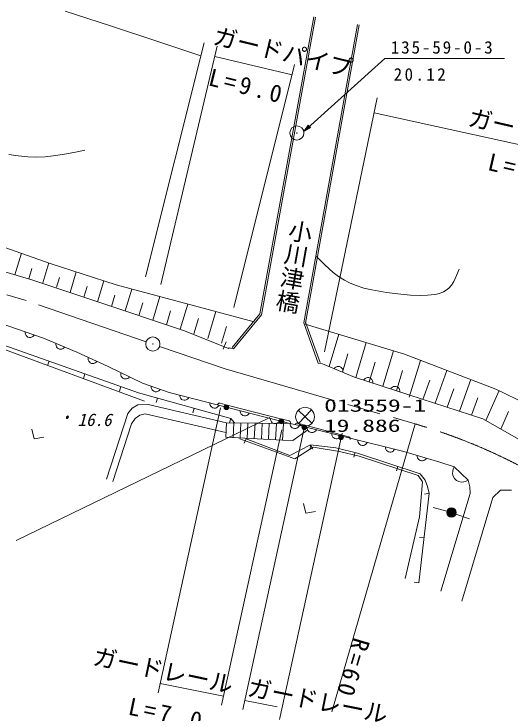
# Model space of a CAD drawing. Units: millimetres, scale not verified. Extents: x 40000 to 680000, y 20000 to 380000.
# Drawn here: x 441636 to 493997, y 259490 to 333216 of the extents above; entities that cross this region are included whole.
import ezdxf
from ezdxf.enums import TextEntityAlignment as Align

# ---------------------------------------------------------------- set-up
doc = ezdxf.new("R2010")
doc.units = ezdxf.units.MM
doc.header["$LTSCALE"] = 1000
doc.linetypes.add('CHAIN', pattern=[18.5, 12, -1.5, 3.5, -1.5])
doc.layers.add('S-SUV', color=7, linetype='Continuous', lineweight=13)
doc.styles.add('@ＭＳ ゴシック', font='')
doc.styles.add('ＭＳ ゴシック', font='')
doc.styles.get('@ＭＳ ゴシック').set_extended_font_data('@MS Gothic')
doc.styles.get('ＭＳ ゴシック').set_extended_font_data('MS Gothic')

# ---------------------------------------------------------------- blocks, each defined once
blk = doc.blocks.new('BUHIN1')
at = {"color": 7, "linetype": 'Continuous', "lineweight": 13}
for p, q in [((0, 995), (0, -995)), ((-995, 0), (995, 0))]:
    blk.add_line(p, q, dxfattribs=at)
blk.add_circle((0, 0), 995, dxfattribs=at)

msp = doc.modelspace()

# ---------------------------------------------------------------- linework, layer by layer
at = {"layer": 'S-SUV'}
for p, q in [((451824, 331961), (447055, 333508)), ((473271, 332923), (467586, 301580)), ((473468, 332888), (467773, 301493)), ((456599, 330387), (451824, 331961)), ((472215, 300647), (477892, 332098)), ((472412, 300611), (478089, 332062)), ((461362, 328805), (456599, 330387)), ((461703, 330167), (455524, 305494)), ((463097, 329837), (457131, 304690)), ((462833, 328726), (470994, 326790)), ((472251, 320865), (480795, 328535)), ((480795, 328535), (493410, 328535)), ((471251, 327902), (464839, 302267)), ((479981, 324382), (474399, 297588)), ((479651, 322797), (519411, 314023)), ((472683, 321505), (472251, 320865)), ((472308, 320916), (472688, 321472)), ((472934, 321226), (472683, 321505)), ((472688, 321472), (472901, 321234)), ((472251, 320865), (472934, 321226)), ((472901, 321234), (472309, 320917)), ((472365, 320967), (472686, 321432)), ((472861, 321237), (472365, 320967)), ((472421, 321017), (472684, 321392)), ((472822, 321239), (472421, 321017)), ((472478, 321069), (472682, 321352)), ((472782, 321241), (472478, 321069)), ((472534, 321119), (472680, 321313)), ((472742, 321243), (472534, 321119)), ((472591, 321170), (472677, 321273)), ((472690, 321259), (472591, 321170)), ((472703, 321245), (472591, 321170)), ((472677, 321273), (472703, 321245)), ((472680, 321313), (472742, 321243)), ((472682, 321352), (472782, 321241)), ((472684, 321392), (472822, 321239)), ((472686, 321432), (472861, 321237)), ((447179, 318461), (448144, 318645)), ((448144, 318645), (449118, 318846)), ((441111, 318393), (442093, 318243)), ((442093, 318243), (443090, 318152)), ((443090, 318152), (444009, 318128)), ((444009, 318128), (444924, 318164)), ((444924, 318164), (446053, 318282)), ((446053, 318282), (447179, 318461)), ((430813, 312074), (445449, 306911)), ((441734, 305707), (442418, 307980)), ((473572, 307633), (474436, 306773)), ((443615, 305148), (437091, 307068)), ((444672, 304846), (445308, 306961)), ((445449, 306911), (452441, 304641)), ((474436, 306773), (475332, 305966)), ((443203, 305276), (443528, 306355)), ((447563, 303830), (448219, 306012)), ((475332, 305966), (475906, 305525)), ((488361, 305622), (488635, 306309)), ((446141, 304415), (446440, 305411)), ((475906, 305525), (476518, 305130)), ((488055, 304989), (488361, 305622)), ((450265, 302929), (443615, 305148)), ((449016, 303346), (449360, 304491)), ((450469, 302862), (451132, 305066)), ((452441, 304641), (467003, 300735)), ((476518, 305130), (477113, 304825)), ((477113, 304825), (477746, 304567)), ((477746, 304567), (478558, 304313)), ((487546, 304306), (487820, 304623)), ((487820, 304623), (488055, 304989)), ((453375, 301895), (454069, 304204)), ((478558, 304313), (479394, 304115)), ((479394, 304115), (480943, 303850)), ((480943, 303850), (482474, 303649)), ((486077, 303645), (486536, 303750)), ((486536, 303750), (486962, 303908)), ((486962, 303908), (487269, 304081)), ((487269, 304081), (487546, 304306)), ((451922, 302378), (452282, 303575)), ((456280, 300929), (457027, 303411)), ((482474, 303649), (483489, 303559)), ((483489, 303559), (484522, 303529)), ((484522, 303529), (485296, 303556)), ((485296, 303556), (486077, 303645)), ((459632, 299814), (450265, 302929)), ((454828, 301412), (455229, 302747)), ((459186, 299962), (459985, 302617)), ((457733, 300446), (458176, 301918)), ((462092, 298996), (462943, 301824)), ((467586, 301580), (464661, 298024)), ((438913, 301017), (444771, 299017)), ((460639, 299479), (461124, 301089)), ((467773, 301493), (464815, 297897)), ((463545, 298513), (464071, 300260)), ((473759, 296380), (472215, 300647)), ((472383, 300512), (482846, 297325)), ((473947, 296448), (472403, 300715)), ((442832, 299558), (442833, 299679)), ((442857, 299446), (442832, 299558)), ((442914, 299311), (442857, 299446)), ((443780, 299356), (443705, 299260)), ((464297, 297921), (459632, 299814)), ((474912, 296028), (475932, 299431)), ((437784, 298874), (455407, 292371)), ((438970, 298843), (454764, 293268)), ((442998, 299218), (442914, 299311)), ((443098, 299147), (442998, 299218)), ((443245, 299097), (443098, 299147)), ((443367, 299092), (443245, 299097)), ((443491, 299113), (443367, 299092)), ((443616, 299187), (443491, 299113)), ((443705, 299260), (443616, 299187)), ((444771, 299017), (448284, 297538)), ((463735, 297852), (464035, 298629)), ((446057, 298351), (446067, 298472)), ((446074, 298238), (446057, 298351)), ((446121, 298099), (446074, 298238)), ((446199, 298001), (446121, 298099)), ((446294, 297923), (446199, 298001)), ((446437, 297863), (446294, 297923)), ((446559, 297850), (446437, 297863)), ((446684, 297862), (446559, 297850)), ((446814, 297927), (446684, 297862)), ((446907, 297993), (446814, 297927)), ((446988, 298084), (446907, 297993)), ((464297, 297921), (464337, 298002)), ((464815, 297897), (464337, 298002)), ((477706, 294874), (478810, 298554)), ((448284, 297538), (451583, 296022)), ((476308, 295446), (476887, 297377)), ((480569, 293947), (481688, 297678)), ((482846, 297325), (492499, 293654)), ((445335, 296596), (445169, 296125)), ((449465, 296869), (449479, 296989)), ((449479, 296755), (449465, 296869)), ((449521, 296614), (449479, 296755)), ((449596, 296514), (449521, 296614)), ((449688, 296433), (449596, 296514)), ((449829, 296368), (449688, 296433)), ((450208, 296420), (450076, 296360)), ((450303, 296483), (450208, 296420)), ((450388, 296571), (450303, 296483)), ((474201, 296324), (473759, 296380)), ((479138, 294410), (479766, 296506)), ((483364, 292794), (484531, 296685)), ((449951, 296351), (449829, 296368)), ((450076, 296360), (449951, 296351)), ((451583, 296022), (455187, 294276)), ((477587, 294912), (474201, 296324)), ((475432, 295811), (475514, 295901)), ((475514, 295901), (475606, 295968)), ((475606, 295968), (475736, 296033)), ((475736, 296033), (475861, 296046)), ((475861, 296046), (475983, 296033)), ((475983, 296033), (476126, 295974)), ((476126, 295974), (476221, 295896)), ((476221, 295896), (476299, 295798)), ((476299, 295798), (476347, 295659)), ((476347, 295659), (476365, 295546)), ((449132, 295256), (448966, 294785)), ((452918, 295247), (452935, 295367)), ((452930, 295133), (452918, 295247)), ((452969, 294992), (452930, 295133)), ((453042, 294890), (452969, 294992)), ((453835, 294931), (453748, 294845)), ((476365, 295546), (476355, 295426)), ((483332, 293052), (477587, 294912)), ((482000, 293483), (482642, 295623)), ((486084, 292153), (487321, 295623)), ((453133, 294807), (453042, 294890)), ((453272, 294739), (453133, 294807)), ((453393, 294720), (453272, 294739)), ((453518, 294726), (453393, 294720)), ((453652, 294783), (453518, 294726)), ((453748, 294845), (453652, 294783)), ((455187, 294276), (458020, 293305)), ((478547, 294601), (478621, 294699)), ((478621, 294699), (478708, 294773)), ((478708, 294773), (478832, 294848)), ((478832, 294848), (478955, 294871)), ((478955, 294871), (479078, 294868)), ((479078, 294868), (479225, 294821)), ((479225, 294821), (479326, 294751)), ((479326, 294751), (479412, 294660)), ((479412, 294660), (479471, 294526)), ((479471, 294526), (479498, 294414)), ((479498, 294414), (479499, 294293)), ((484799, 292573), (485523, 294603)), ((488654, 291312), (489847, 294662)), ((452929, 293916), (452762, 293444)), ((456128, 293831), (456130, 293952)), ((456154, 293720), (456128, 293831)), ((456210, 293584), (456154, 293720)), ((456295, 293492), (456210, 293584)), ((456395, 293420), (456295, 293492)), ((456913, 293460), (456787, 293386)), ((457001, 293532), (456913, 293460)), ((457076, 293628), (457001, 293532)), ((481420, 293671), (481493, 293769)), ((481493, 293769), (481580, 293843)), ((481580, 293843), (481704, 293918)), ((481704, 293918), (481828, 293941)), ((481828, 293941), (481950, 293938)), ((481950, 293938), (482098, 293891)), ((482098, 293891), (482199, 293821)), ((482199, 293821), (482285, 293730)), ((482285, 293730), (482344, 293596)), ((482344, 293596), (482371, 293484)), ((482371, 293484), (482371, 293363)), ((487369, 291733), (488057, 293664)), ((491439, 290326), (492840, 293488)), ((492499, 293654), (498701, 290631)), ((454764, 293268), (464530, 290568)), ((456541, 293370), (456395, 293420)), ((456664, 293365), (456541, 293370)), ((456769, 292714), (456636, 292232)), ((456787, 293386), (456664, 293365)), ((458020, 293305), (470772, 290019)), ((459137, 292898), (459130, 293019)), ((459171, 292789), (459137, 292898)), ((459238, 292658), (459171, 292789)), ((460098, 292769), (460031, 292668)), ((483332, 293052), (491120, 290506)), ((489938, 290892), (490591, 292724)), ((454096, 291639), (454708, 291983)), ((454708, 291983), (455797, 292021)), ((455797, 292021), (464083, 290092)), ((459330, 292572), (459238, 292658)), ((459435, 292509), (459330, 292572)), ((459585, 292470), (459435, 292509)), ((459707, 292475), (459585, 292470)), ((459829, 292506), (459707, 292475)), ((459948, 292588), (459829, 292506)), ((460031, 292668), (459948, 292588)), ((462325, 292077), (462318, 292197)), ((462359, 291967), (462325, 292077)), ((462426, 291836), (462359, 291967)), ((463093, 291978), (463109, 292021)), ((463109, 292021), (463136, 292067)), ((463136, 292067), (463175, 292109)), ((463175, 292109), (463211, 292133)), ((463211, 292133), (463258, 292155)), ((463258, 292155), (463308, 292165)), ((463308, 292165), (463353, 292166)), ((463353, 292166), (463397, 292158)), ((463397, 292158), (463639, 292097)), ((463639, 292097), (464123, 291973)), ((464123, 291973), (469923, 290493)), ((453656, 291066), (454096, 291639)), ((463430, 291668), (456870, 261609)), ((460650, 291641), (460516, 291159)), ((462518, 291751), (462426, 291836)), ((462623, 291688), (462518, 291751)), ((462773, 291649), (462623, 291688)), ((462895, 291654), (462773, 291649)), ((463017, 291684), (462895, 291654)), ((463136, 291767), (463017, 291684)), ((463219, 291846), (463136, 291767)), ((463286, 291948), (463219, 291846)), ((465513, 291255), (465506, 291376)), ((465547, 291146), (465513, 291255)), ((493012, 289436), (493841, 291306)), ((468629, 290660), (441866, 277702)), ((451399, 284170), (453656, 291066)), ((454038, 289996), (454440, 290550)), ((454440, 290550), (454917, 290894)), ((454917, 290894), (455472, 291046)), ((455472, 291046), (463992, 289075)), ((464530, 290568), (464397, 290086)), ((464530, 290568), (464906, 290107)), ((465614, 291015), (465547, 291146)), ((465706, 290930), (465614, 291015)), ((465811, 290866), (465706, 290930)), ((465961, 290828), (465811, 290866)), ((466083, 290832), (465961, 290828)), ((466205, 290863), (466083, 290832)), ((466324, 290946), (466205, 290863)), ((466407, 291025), (466324, 290946)), ((466474, 291127), (466407, 291025)), ((468701, 290434), (468694, 290555)), ((469923, 290493), (470408, 290369)), ((498915, 286100), (491120, 290506)), ((452068, 283902), (454038, 289996)), ((464009, 288568), (464083, 290092)), ((470772, 290019), (464083, 290092)), ((464758, 288532), (464833, 290084)), ((465506, 288496), (465583, 290076)), ((472344, 289862), (465798, 259867)), ((466255, 288459), (466333, 290068)), ((467004, 288423), (467083, 290059)), ((467752, 288387), (467832, 290051)), ((468501, 288351), (468582, 290043)), ((468735, 290325), (468701, 290434)), ((468802, 290194), (468735, 290325)), ((468894, 290108), (468802, 290194)), ((468999, 290045), (468894, 290108)), ((469149, 290006), (468999, 290045)), ((469271, 290011), (469149, 290006)), ((469249, 288315), (469332, 290035)), ((469393, 290042), (469271, 290011)), ((469512, 290124), (469393, 290042)), ((469595, 290204), (469512, 290124)), ((469662, 290305), (469595, 290204)), ((469998, 288279), (470082, 290027)), ((470408, 290369), (470650, 290307)), ((470650, 290307), (470697, 290290)), ((470697, 290290), (470737, 290267)), ((470737, 290267), (470775, 290231)), ((470772, 290019), (471772, 289813)), ((470775, 290231), (470804, 290193)), ((470796, 289897), (470782, 290017)), ((470835, 289789), (470796, 289897)), ((470804, 290193), (470825, 290145)), ((470825, 290145), (470838, 290098)), ((470837, 290045), (470830, 290003)), ((470908, 289662), (470835, 289789)), ((470838, 290098), (470837, 290045)), ((471314, 289880), (471331, 289923)), ((471331, 289923), (471358, 289969)), ((471358, 289969), (471398, 290010)), ((471398, 290010), (471434, 290034)), ((471434, 290034), (471481, 290055)), ((471481, 290055), (471532, 290065)), ((471532, 290065), (471577, 290064)), ((471577, 290064), (471620, 290056)), ((471620, 290056), (471861, 289992)), ((471762, 289815), (471699, 289710)), ((471772, 289813), (476969, 288498)), ((471861, 289992), (472344, 289862)), ((472344, 289862), (476224, 288823)), ((483984, 289979), (475184, 259606)), ((443538, 289412), (443773, 288408)), ((469898, 289356), (463557, 260302)), ((471004, 289581), (470908, 289662)), ((471112, 289523), (471004, 289581)), ((471082, 288228), (472665, 289356)), ((471263, 289492), (471112, 289523)), ((471386, 289502), (471263, 289492)), ((471505, 289539), (471386, 289502)), ((471621, 289627), (471505, 289539)), ((471699, 289710), (471621, 289627)), ((472595, 289486), (472586, 289607)), ((472629, 289377), (472595, 289486)), ((472696, 289246), (472629, 289377)), ((472788, 289161), (472696, 289246)), ((472894, 289098), (472788, 289161)), ((473044, 289060), (472894, 289098)), ((473166, 289066), (473044, 289060)), ((473288, 289097), (473166, 289066)), ((473407, 289180), (473288, 289097)), ((473489, 289260), (473407, 289180)), ((473556, 289362), (473489, 289260)), ((443773, 288408), (444789, 288585)), ((464009, 288568), (469998, 288279)), ((465477, 288395), (471285, 286287)), ((466128, 288425), (465951, 287957)), ((466128, 288425), (470770, 286665)), ((476261, 288991), (469671, 258797)), ((469998, 288279), (471082, 288228)), ((475193, 288829), (475185, 288949)), ((475227, 288719), (475193, 288829)), ((475295, 288589), (475227, 288719)), ((475387, 288504), (475295, 288589)), ((475492, 288441), (475387, 288504)), ((475643, 288403), (475492, 288441)), ((475765, 288408), (475643, 288403)), ((475886, 288439), (475765, 288408)), ((476005, 288523), (475886, 288439)), ((476088, 288602), (476005, 288523)), ((476155, 288704), (476088, 288602)), ((476224, 288823), (476707, 288693)), ((476707, 288693), (476949, 288629)), ((476949, 288629), (476996, 288611)), ((476969, 288498), (482784, 287062)), ((476996, 288611), (477036, 288587)), ((477036, 288587), (477073, 288551)), ((477073, 288551), (477101, 288513)), ((477101, 288513), (477122, 288464)), ((477122, 288464), (477134, 288417)), ((477133, 288364), (477126, 288322)), ((477134, 288417), (477133, 288364)), ((470770, 286665), (472952, 287763)), ((471285, 286287), (473233, 287531)), ((472952, 287763), (472892, 287267)), ((472952, 287763), (475596, 287444)), ((472952, 287763), (473177, 287316)), ((473233, 287531), (476010, 287083)), ((477946, 288138), (477937, 288259)), ((477981, 288029), (477946, 288138)), ((478049, 287899), (477981, 288029)), ((478142, 287814), (478049, 287899)), ((478247, 287752), (478142, 287814)), ((478398, 287715), (478247, 287752)), ((478520, 287721), (478398, 287715)), ((478642, 287753), (478520, 287721)), ((478760, 287837), (478642, 287753)), ((478842, 287917), (478760, 287837)), ((478908, 288019), (478842, 287917)), ((480854, 287420), (480845, 287541)), ((475596, 287444), (477889, 286901)), ((476010, 287083), (478075, 286571)), ((477636, 286961), (477520, 286475)), ((477889, 286901), (484514, 284733)), ((480888, 287311), (480854, 287420)), ((480957, 287181), (480888, 287311)), ((481049, 287096), (480957, 287181)), ((481155, 287034), (481049, 287096)), ((481305, 286997), (481155, 287034)), ((481428, 287003), (481305, 286997)), ((481549, 287035), (481428, 287003)), ((481668, 287119), (481549, 287035)), ((481749, 287199), (481668, 287119)), ((481816, 287301), (481749, 287199)), ((482784, 287062), (486590, 285964)), ((478075, 286571), (484299, 284526)), ((484211, 286531), (484207, 286651)), ((484242, 286420), (484211, 286531)), ((484305, 286288), (484242, 286420)), ((484394, 286199), (484305, 286288)), ((484497, 286133), (484394, 286199)), ((484646, 286090), (484497, 286133)), ((484769, 286091), (484646, 286090)), ((484891, 286119), (484769, 286091)), ((485013, 286198), (484891, 286119)), ((485097, 286275), (485013, 286198)), ((485168, 286374), (485097, 286275)), ((482164, 285502), (482009, 285027)), ((488100, 285455), (486590, 285964)), ((488100, 285455), (487992, 285232)), ((488100, 285455), (489572, 284038)), ((484514, 284733), (485024, 284063)), ((487943, 285004), (487930, 284704)), ((487930, 284704), (488007, 284460)), ((487992, 285232), (487943, 285004)), ((484299, 284526), (484746, 283887)), ((484746, 283887), (484455, 280180)), ((485024, 284063), (485278, 283394)), ((488007, 284460), (488127, 284238)), ((488127, 284238), (488355, 284019)), ((488355, 284019), (488581, 283908)), ((488581, 283908), (488828, 283840)), ((488828, 283840), (489127, 283864)), ((489127, 283864), (489350, 283926)), ((489350, 283926), (489572, 284038)), ((489572, 284038), (489753, 283335)), ((485278, 283394), (485469, 282630)), ((489753, 283335), (489805, 282627)), ((485469, 282630), (484382, 273233)), ((485455, 282686), (484970, 282565)), ((489805, 282627), (486707, 272348)), ((492165, 282207), (493005, 282993)), ((493005, 282993), (494153, 282993)), ((488909, 271272), (492165, 282207)), ((472199, 281584), (472434, 280579)), ((487336, 280768), (485894, 281181)), ((472434, 280579), (473450, 280756)), ((484455, 280180), (482920, 273669)), ((488288, 280465), (489704, 279969)), ((484929, 277960), (484432, 278018)), ((484382, 273233), (483886, 273290)), ((457083, 262586), (463766, 261260)), ((466005, 260815), (469421, 260137))]:
    msp.add_line(p, q, dxfattribs=at)
at = {"layer": 'S-SUV', "linetype": 'CHAIN'}
for p, q in [((392374, 317635), (442926, 302988)), ((455585, 298649), (442926, 302988)), ((463923, 295791), (457004, 298163)), ((463923, 295791), (483984, 289979))]:
    msp.add_line(p, q, dxfattribs=at)
at = {"layer": 'S-SUV'}
for centre, radius in [((471497, 320669), 746), ((471497, 320669), 22.5), ((456294, 298406), 746), ((456294, 298406), 22.5), ((464062, 291732), 249), ((464062, 291732), 220), ((464062, 291732), 191), ((464062, 291732), 161), ((464062, 291732), 132), ((464062, 291732), 97.5), ((464062, 291732), 67.5), ((464062, 291732), 38.7), ((464062, 291732), 7.5), ((469862, 290252), 249), ((469862, 290252), 220), ((469862, 290252), 191), ((469862, 290252), 161), ((469862, 290252), 132), ((469862, 290252), 97.5), ((469862, 290252), 67.5), ((469862, 290252), 38.7), ((469862, 290252), 7.5), ((472280, 289622), 249), ((472280, 289622), 220), ((472280, 289622), 191), ((472280, 289622), 161), ((472280, 289622), 132), ((472280, 289622), 97.5), ((472280, 289622), 67.5), ((472280, 289622), 38.7), ((472280, 289622), 7.5), ((476160, 288582), 249), ((476160, 288582), 220), ((476160, 288582), 191), ((476160, 288582), 161), ((476160, 288582), 132), ((476160, 288582), 97.5), ((476160, 288582), 67.5), ((476160, 288582), 38.7), ((476160, 288582), 7.5), ((487816, 280630), 498), ((487816, 280630), 440), ((487816, 280630), 382), ((487816, 280630), 322), ((487816, 280630), 265), ((487816, 280630), 195), ((487816, 280630), 135), ((487816, 280630), 77.5), ((487816, 280630), 15)]:
    msp.add_circle(centre, radius, dxfattribs=at)
at = {"layer": 'S-SUV', "linetype": 'CHAIN'}
msp.add_arc((467286, 232349), 60000, 42.08261, 73.84116, dxfattribs=at)

# ---------------------------------------------------------------- block references
at = {"layer": 'S-SUV', "rotation": 316.16667}
msp.add_blockref('BUHIN1', (472364, 290741), dxfattribs=at)

# ---------------------------------------------------------------- texts
at = {"layer": 'S-SUV'}
for s, rotation, style, p in [('ガードパイプ', 346.3, 'ＭＳ ゴシック', (462408, 329546)), ('ガードレール', 347, 'ＭＳ ゴシック', (489333, 320949)), ('小川津橋', 259.9, '@ＭＳ ゴシック', (470628, 311748)), ('ガードレール', 348.1, 'ＭＳ ゴシック', (449751, 264090)), ('ガードレール', 348.6, 'ＭＳ ゴシック', (466068, 260819))]:
    msp.add_text(s, height=1833, rotation=rotation, dxfattribs=dict(at, style=style)).set_placement(p, align=Align.BOTTOM_LEFT)
at = {"layer": 'S-SUV', "style": 'ＭＳ ゴシック', "width": 1.5}
for s, p in [('013559-1', (474378, 290870)), ('19.886', (474354, 288745))]:
    msp.add_text(s, height=1320, dxfattribs=at).set_placement(p, align=Align.BOTTOM_LEFT)
at = {"layer": 'S-SUV', "style": 'ＭＳ ゴシック', "oblique": 15, "width": 0.85}
msp.add_text('・', height=1320, rotation=359.9, dxfattribs=at).set_placement((446323, 289604), align=Align.BOTTOM_LEFT)
at = {"layer": 'S-SUV', "style": 'ＭＳ ゴシック', "oblique": 15}
msp.add_text('16.6', height=1320, rotation=359.9, dxfattribs=at).set_placement((448337, 289366), align=Align.BOTTOM_LEFT)
at = {"layer": 'S-SUV', "char_height": 1320, "attachment_point": 7, "style": 'ＭＳ ゴシック'}
for s, insert in [('\\T1.22;135-59-0-3', (481411, 329013)), ('\\T1.28;20.12', (481714, 326163))]:
    msp.add_mtext(s, dxfattribs=dict(at, insert=insert))
at = {"layer": 'S-SUV', "char_height": 1833, "attachment_point": 7, "style": 'ＭＳ ゴシック'}
for s, insert, rotation in [('\\T1.32;L=9.0', (462045, 325688), 346), ('\\T1.32;L=42.0', (491532, 316747), 347.1), ('\\T1.32;R=60', (477444, 267568), 253.5), ('\\T1.32;L=7.0', (453585, 259310), 348.2)]:
    msp.add_mtext(s, dxfattribs=dict(at, insert=insert, rotation=rotation))

doc.saveas('drawing.dxf')
